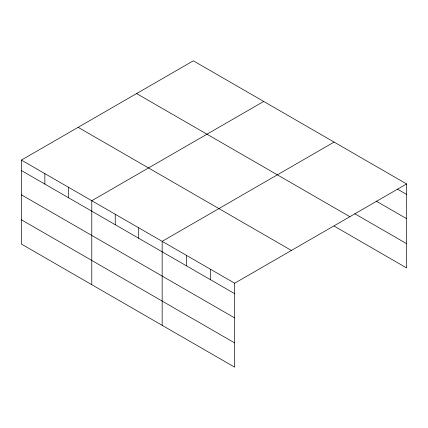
<?xml version="1.0" encoding="UTF-8"?>
<svg xmlns="http://www.w3.org/2000/svg" width="428" height="428" viewBox="0 0 428 428"><rect width="100%" height="100%" fill="white"/><g stroke="black" fill="none" stroke-linecap="round" stroke-linejoin="round"><path stroke-width="0.64" d="M21.4 160.077L234.667 283.208L234.667 367.187L21.4 244.056L21.4 160.077L193.333 60.813L406.6 183.944L406.6 267.923L334.091 226.059M263.712 101.447L91.779 200.711L91.779 284.69M334.091 142.08L162.159 241.344L162.159 325.323M234.667 283.208L406.6 183.944M397.393 189.09L406.6 194.408M376.1 201.058L406.6 218.671M354.807 213.759L406.6 243.666M136.596 93.572L349.863 216.696M78.137 127.319L291.404 250.45M21.4 170.542L234.667 293.672M21.4 194.804L234.667 317.934M21.4 219.799L234.667 342.93M210.496 269.249L210.496 279.719M186.324 255.297L186.324 265.767M138.699 227.798L138.699 238.268M115.239 214.251L115.239 224.721M68.32 187.164L68.32 197.634M44.86 173.624L44.86 184.088"/></g></svg>
